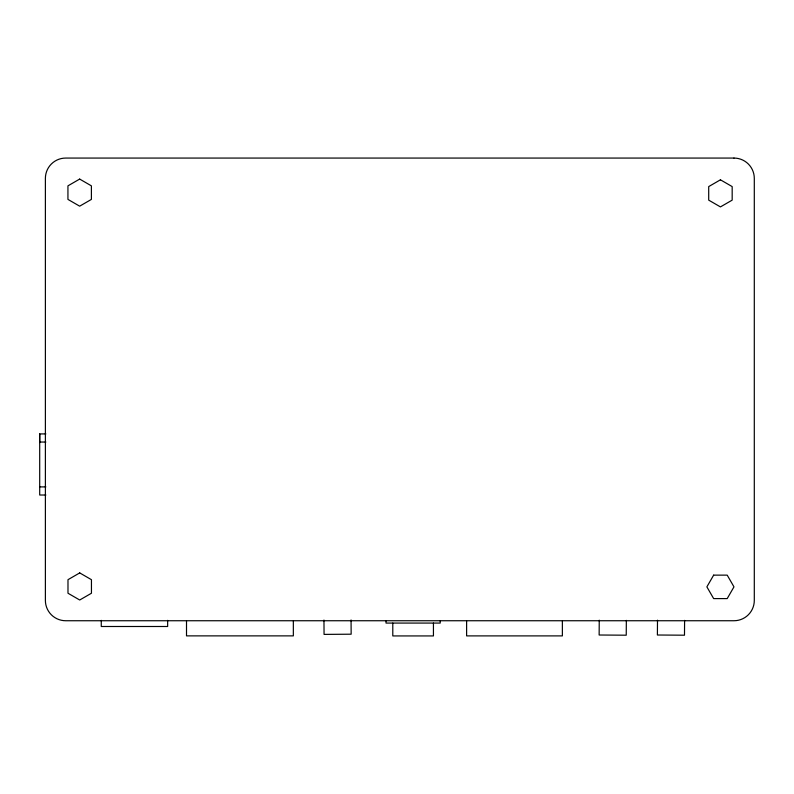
<?xml version="1.0" encoding="UTF-8"?>
<svg xmlns="http://www.w3.org/2000/svg" width="794" height="794" viewBox="0 0 794 794"><rect width="100%" height="100%" fill="white"/><g stroke="black" fill="none" stroke-linecap="round" stroke-linejoin="round"><path stroke-width="1.19" d="M39.7 442.546L39.7 433.921L45.873 433.921M599.242 620.183L599.142 635.011L626.238 635.2L626.337 620.372M657.501 620.183L657.392 635.011L684.488 635.2L684.597 620.372M39.7 442.04L45.873 442.04M39.7 486.901L45.873 486.901M45.873 495.019L39.7 495.019L39.7 433.921M351.057 619.965L351.156 634.198L324.061 634.396L323.962 620.054M562.37 621.067L562.37 635.895L466.614 635.895L466.614 621.067M440.213 620.61L440.213 623.072L386.013 623.072L386.013 620.61M433.435 623.072L433.435 635.934L392.792 635.934L392.792 623.072M293.343 621.047L293.343 635.875L186.511 635.875L186.511 621.047M167.653 620.362L167.653 626.496L101.265 626.496L101.265 620.362M713.657 575.134L706.878 586.865L713.657 598.597L727.205 598.597L733.974 586.865L727.205 575.134L713.657 575.134M79.668 179.077L67.937 185.856L67.937 199.403L79.668 206.172L91.399 199.403L91.399 185.856L79.668 179.077M720.436 179.811L708.705 186.59L708.705 200.138L720.436 206.906L732.177 200.138L732.177 186.59L720.436 179.811M79.718 572.911L67.986 579.689L67.986 593.237L79.718 600.006L91.449 593.237L91.449 579.689L79.718 572.911M733.974 158.066L65.713 158.066A20.326 20.326 0 0 0 45.387 178.382L45.387 600.413A20.326 20.326 0 0 0 65.713 620.739L733.974 620.739A20.326 20.326 0 0 0 754.3 600.413L754.3 178.382A20.326 20.326 0 0 0 733.974 158.066"/></g></svg>
